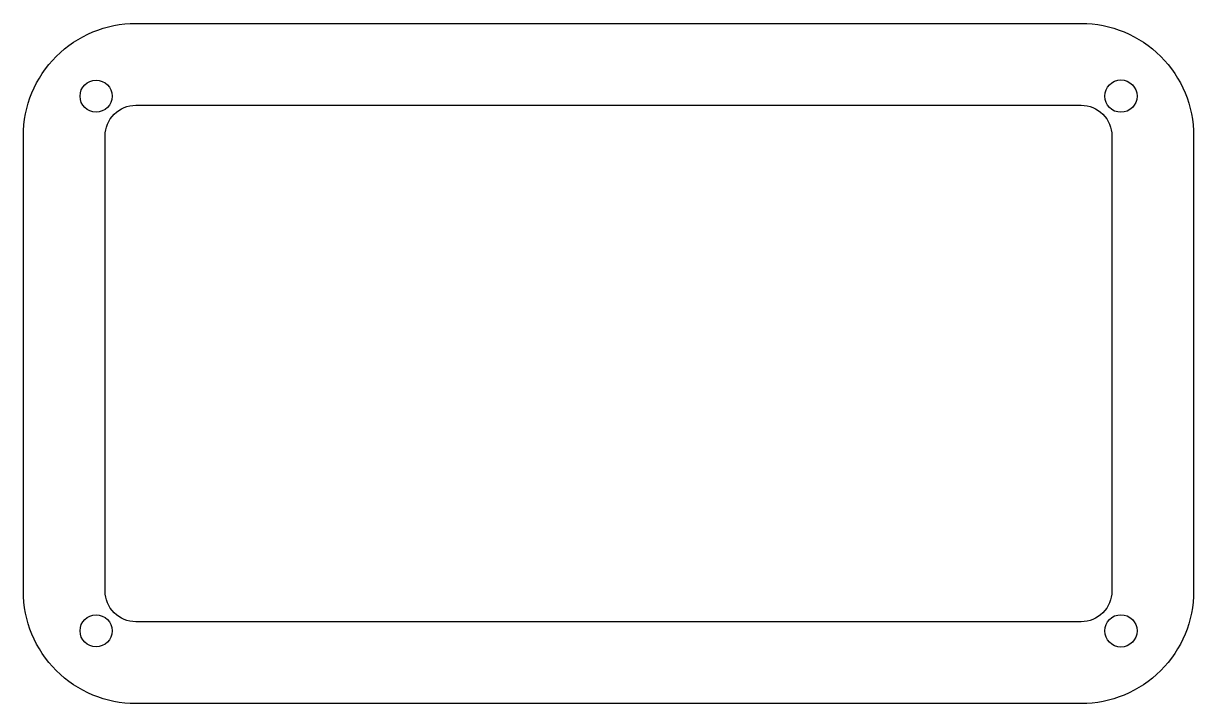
# Model space of a CAD drawing. Header units: millimetres. Extents: x -73 to 42, y -32 to 35.
import ezdxf

# ---------------------------------------------------------------- set-up
doc = ezdxf.new("R2010")
doc.units = ezdxf.units.MM
doc.layers.get('0').update_dxf_attribs({"linetype": 'CONTINUOUS'})

msp = doc.modelspace()

# ---------------------------------------------------------------- linework, layer by layer
for points in [[(42, -20.5, -0.414214), (31, -31.5), (-61.5, -31.5, -0.414214), (-72.5, -20.5), (-72.5, 24, -0.414214), (-61.5, 35), (31, 35, -0.414214), (42, 24)], [(-64.5, 24, -0.414214), (-61.5, 27), (31, 27, -0.414214), (34, 24), (34, -20.5, -0.414214), (31, -23.5), (-61.5, -23.5, -0.414214), (-64.5, -20.5)]]:
    msp.add_lwpolyline(points, format="xyb", close=True)
for centre, radius in [((-65.39, 27.89), 1.57), ((34.89, 27.89), 1.58), ((-65.39, -24.39), 1.57), ((34.89, -24.39), 1.58)]:
    msp.add_circle(centre, radius)

doc.saveas('drawing.dxf')
